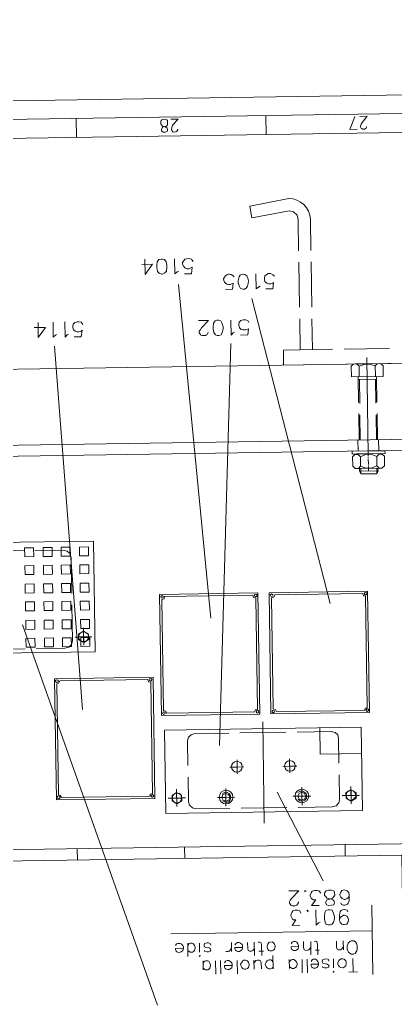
# Model space of a CAD drawing. Header units: millimetres. Extents: x -48 to 5523, y -114 to 5147.
# Drawn here: x -44.183 to -43.624, y -112.388 to -110.909 of the extents above; entities that cross this region are included whole.
import ezdxf

# ---------------------------------------------------------------- set-up
doc = ezdxf.new("R2010")
doc.units = ezdxf.units.MM
doc.layers.add('PDF_Geometry', color=7, linetype='Continuous')

msp = doc.modelspace()

# ---------------------------------------------------------------- linework, layer by layer
at = {"layer": 'PDF_Geometry', "lineweight": 13}
for points in [[(-47.5984, -114.4313), (-47.6491, -111.0825), (-36.2071, -110.9093), (-36.1564, -114.258)], [(-47.5713, -114.4034), (-47.6212, -111.1096), (-36.2909, -110.938), (-36.241, -114.2318)], [(-47.5434, -114.3747), (-47.5925, -111.1375), (-36.3188, -110.9668), (-36.2697, -114.2039)], [(-43.9663, -111.0768), (-43.9638, -111.0759), (-43.963, -111.0742), (-43.963, -111.0726), (-43.9639, -111.0709), (-43.9656, -111.0693), (-43.9689, -111.0685), (-43.9706, -111.0677), (-43.9723, -111.066), (-43.9732, -111.0644), (-43.9732, -111.061), (-43.9724, -111.0594), (-43.9716, -111.0585), (-43.9699, -111.0577), (-43.9666, -111.0576), (-43.9641, -111.0584), (-43.9632, -111.0592), (-43.9631, -111.0659), (-43.9648, -111.0676), (-43.9673, -111.0685), (-43.9706, -111.0693), (-43.9722, -111.0727), (-43.9722, -111.0744), (-43.9713, -111.076), (-43.9696, -111.0768)], [(-43.9706, -111.2885), (-43.9673, -111.2868), (-43.9648, -111.2843), (-43.9641, -111.2784), (-43.9641, -111.2751), (-43.965, -111.2701), (-43.9676, -111.2668), (-43.9709, -111.266), (-43.9726, -111.2661), (-43.9759, -111.2669), (-43.9784, -111.2703), (-43.9791, -111.2753), (-43.9791, -111.2787), (-43.9782, -111.2845), (-43.9756, -111.2869), (-43.9723, -111.2886)], [(-43.8867, -111.3798), (-43.8834, -111.3789), (-43.8818, -111.3755), (-43.8802, -111.3705), (-43.8802, -111.3672), (-43.882, -111.3614), (-43.8837, -111.3581), (-43.887, -111.3573), (-43.8895, -111.3573), (-43.892, -111.3582), (-43.8945, -111.3616), (-43.8952, -111.3674), (-43.8952, -111.3707), (-43.8943, -111.3757), (-43.8917, -111.379), (-43.8892, -111.3798)], [(-43.5419, -111.4204), (-43.7902, -111.4241)], [(-43.639, -111.556), (-43.6391, -111.5519), (-43.6882, -111.5526), (-43.6882, -111.5568)], [(-43.6873, -111.5609), (-43.684, -111.5576), (-43.679, -111.5575), (-43.6756, -111.5608), (-43.6754, -111.5749), (-43.6787, -111.5783), (-43.6837, -111.5784), (-43.6871, -111.5751)], [(-43.6396, -111.5744), (-43.6398, -111.5602), (-43.644, -111.5569), (-43.6482, -111.557), (-43.6514, -111.5604), (-43.6512, -111.5746), (-43.6478, -111.5778), (-43.6437, -111.5778)], [(-44.1626, -111.7098), (-44.1628, -111.6965), (-44.1761, -111.6967), (-44.1759, -111.71)], [(-44.1351, -111.7094), (-44.1353, -111.6961), (-44.1486, -111.6963), (-44.1484, -111.7096)], [(-44.1084, -111.709), (-44.1086, -111.6957), (-44.1219, -111.6959), (-44.1217, -111.7092)], [(-44.0809, -111.7086), (-44.0811, -111.6953), (-44.0944, -111.6955), (-44.0942, -111.7088)], [(-44.1622, -111.7365), (-44.1624, -111.7232), (-44.1757, -111.7234), (-44.1755, -111.7367)], [(-44.1347, -111.7361), (-44.1349, -111.7227), (-44.1482, -111.7229), (-44.148, -111.7363)], [(-44.108, -111.7357), (-44.1082, -111.7223), (-44.1215, -111.7225), (-44.1213, -111.7359)], [(-44.0805, -111.7352), (-44.0807, -111.7219), (-44.094, -111.7221), (-44.0938, -111.7354)], [(-44.1618, -111.764), (-44.162, -111.7506), (-44.1753, -111.7509), (-44.1751, -111.7642)], [(-44.1343, -111.7636), (-44.1345, -111.7502), (-44.1478, -111.7504), (-44.1476, -111.7638)], [(-44.1076, -111.7632), (-44.1078, -111.7498), (-44.1211, -111.75), (-44.1209, -111.7634)], [(-44.0801, -111.7627), (-44.0803, -111.7494), (-44.0936, -111.7496), (-44.0934, -111.7629)], [(-43.9723, -111.947), (-43.975, -111.7662), (-43.8284, -111.7639), (-43.8256, -111.9447)], [(-43.9733, -111.7695), (-43.9725, -111.7711), (-43.9716, -111.7719), (-43.97, -111.7711), (-43.9691, -111.7694), (-43.97, -111.7686), (-43.9717, -111.7678), (-43.9725, -111.7686)], [(-43.9691, -111.9394), (-43.9716, -111.7736), (-43.9683, -111.7727), (-43.9675, -111.7694), (-43.8358, -111.7674), (-43.8349, -111.7707), (-43.8316, -111.7715), (-43.8291, -111.9373), (-43.8324, -111.9382), (-43.8332, -111.9415), (-43.9648, -111.9435), (-43.9657, -111.9402)], [(-43.8333, -111.7673), (-43.8333, -111.769), (-43.8316, -111.7698), (-43.83, -111.769), (-43.83, -111.7665), (-43.8317, -111.7656), (-43.8333, -111.7665)], [(-43.809, -111.9445), (-43.8117, -111.7637), (-43.6651, -111.7615), (-43.6623, -111.9423)], [(-43.81, -111.767), (-43.8091, -111.7686), (-43.8083, -111.7695), (-43.8066, -111.7686), (-43.8058, -111.7669), (-43.8067, -111.7661), (-43.8084, -111.7653)], [(-43.8058, -111.9369), (-43.8083, -111.7711), (-43.8049, -111.7702), (-43.8033, -111.7669), (-43.6725, -111.7649), (-43.6708, -111.7682), (-43.6683, -111.769), (-43.6658, -111.9348), (-43.6683, -111.9357), (-43.6699, -111.9391), (-43.8007, -111.941), (-43.8024, -111.9377)], [(-43.67, -111.7649), (-43.6692, -111.7665), (-43.6683, -111.7673), (-43.6667, -111.7665), (-43.6658, -111.7648), (-43.6667, -111.764), (-43.6684, -111.7632)], [(-44.1613, -111.7906), (-44.1616, -111.7773), (-44.1749, -111.7775), (-44.1747, -111.7908)], [(-44.1339, -111.7902), (-44.1341, -111.7769), (-44.1474, -111.7771), (-44.1472, -111.7904)], [(-44.1072, -111.7898), (-44.1074, -111.7765), (-44.1207, -111.7767), (-44.1205, -111.79)], [(-44.0797, -111.7894), (-44.0799, -111.7761), (-44.0932, -111.7763), (-44.093, -111.7896)], [(-44.1609, -111.8181), (-44.1611, -111.8048), (-44.1745, -111.805), (-44.1743, -111.8183)], [(-44.1334, -111.8177), (-44.1336, -111.8044), (-44.147, -111.8046), (-44.1468, -111.8179)], [(-44.1068, -111.8173), (-44.107, -111.804), (-44.1203, -111.8042), (-44.1201, -111.8175)], [(-44.0793, -111.8169), (-44.0795, -111.8036), (-44.0928, -111.8038), (-44.0926, -111.8171)], [(-44.1605, -111.8448), (-44.1607, -111.8315), (-44.1741, -111.8317), (-44.1739, -111.845)], [(-44.133, -111.8444), (-44.1332, -111.8311), (-44.1466, -111.8313), (-44.1464, -111.8446)], [(-44.1064, -111.844), (-44.1066, -111.8307), (-44.1199, -111.8309), (-44.1197, -111.8442)], [(-44.0881, -111.8379), (-44.0957, -111.8338), (-44.0958, -111.8255), (-44.0884, -111.8212), (-44.0808, -111.8253), (-44.0807, -111.8336)], [(-44.0789, -111.8436), (-44.0791, -111.8302), (-44.0924, -111.8304), (-44.0922, -111.8438)], [(-44.1287, -112.0727), (-44.1315, -111.8919), (-43.9848, -111.8896), (-43.9821, -112.0705)], [(-43.9906, -111.8931), (-43.9898, -111.8947), (-43.9881, -111.8955), (-43.9873, -111.8947), (-43.9864, -111.893), (-43.9881, -111.8914), (-43.9898, -111.8922)], [(-44.1306, -111.8952), (-44.1297, -111.8968), (-44.1281, -111.8977), (-44.1264, -111.8968), (-44.1264, -111.8943), (-44.1281, -111.8935), (-44.1298, -111.8943)], [(-44.1255, -112.0651), (-44.128, -111.8993), (-44.1255, -111.8984), (-44.1239, -111.8951), (-43.9923, -111.8931), (-43.9914, -111.8964), (-43.988, -111.8972), (-43.9855, -112.063), (-43.9889, -112.0639), (-43.9896, -112.0672), (-44.1213, -112.0692), (-44.123, -112.0659)], [(-43.9707, -111.9436), (-43.9698, -111.9444), (-43.969, -111.9452), (-43.9673, -111.9444), (-43.9665, -111.9435), (-43.9674, -111.9419), (-43.969, -111.9411), (-43.9699, -111.9419)], [(-43.8307, -111.9415), (-43.8307, -111.9423), (-43.829, -111.9431), (-43.8273, -111.9423), (-43.8274, -111.9398), (-43.8291, -111.939), (-43.8307, -111.9398)], [(-43.8074, -111.9411), (-43.8057, -111.9428), (-43.804, -111.9419), (-43.8032, -111.9411), (-43.8041, -111.9394), (-43.8057, -111.9386), (-43.8066, -111.9395)], [(-43.6674, -111.939), (-43.6657, -111.9407), (-43.664, -111.9398), (-43.6632, -111.939), (-43.6641, -111.9373), (-43.6657, -111.9365), (-43.6666, -111.9373)], [(-43.9659, -112.0927), (-43.9678, -111.9686), (-43.6745, -111.9641), (-43.6726, -112.0883)], [(-44.128, -112.0693), (-44.1271, -112.0702), (-44.1254, -112.071), (-44.1238, -112.0701), (-44.1238, -112.0676), (-44.1255, -112.0668), (-44.1271, -112.0677)], [(-43.988, -112.0672), (-43.9871, -112.068), (-43.9854, -112.0688), (-43.9838, -112.0672), (-43.9847, -112.0655), (-43.9855, -112.0647), (-43.9872, -112.0655)], [(-43.9495, -112.0783), (-43.942, -112.074), (-43.9422, -112.0657), (-43.9497, -112.0616), (-43.9563, -112.0659), (-43.9562, -112.0742)], [(-43.8821, -112.0689), (-43.8804, -112.0731), (-43.8762, -112.0747), (-43.872, -112.073), (-43.8696, -112.0688), (-43.8722, -112.0646), (-43.8764, -112.063), (-43.8805, -112.0648)], [(-43.7688, -112.0672), (-43.7671, -112.0714), (-43.7629, -112.073), (-43.7587, -112.0712), (-43.7571, -112.0671), (-43.7588, -112.0629), (-43.763, -112.0613), (-43.7672, -112.063)], [(-43.6895, -112.0744), (-43.6971, -112.0703), (-43.6972, -112.062), (-43.6898, -112.0577), (-43.6822, -112.0618), (-43.6821, -112.0701)], [(-43.7209, -112.259), (-43.7176, -112.2581), (-43.7159, -112.2548), (-43.7143, -112.2498), (-43.7144, -112.2464), (-43.7161, -112.2406), (-43.7179, -112.2373), (-43.7212, -112.2365), (-43.7237, -112.2366), (-43.727, -112.2375), (-43.7286, -112.2408), (-43.7294, -112.2467), (-43.7293, -112.25), (-43.7284, -112.255), (-43.7267, -112.2583), (-43.7234, -112.2591)], [(-43.7068, -112.2513), (-43.706, -112.248), (-43.7011, -112.2446), (-43.6994, -112.2445), (-43.6961, -112.2462), (-43.6944, -112.2478), (-43.6935, -112.2511), (-43.6935, -112.2519), (-43.6943, -112.2553), (-43.6959, -112.2578), (-43.6992, -112.2587), (-43.7009, -112.2587), (-43.7034, -112.2579), (-43.7059, -112.2555)], [(-43.807, -112.2978), (-43.8053, -112.297), (-43.8037, -112.2953), (-43.8029, -112.2919), (-43.8029, -112.2903), (-43.8038, -112.2878), (-43.8055, -112.2853), (-43.8072, -112.2845), (-43.8105, -112.2846), (-43.8121, -112.2854), (-43.8138, -112.2879), (-43.8146, -112.2905), (-43.8145, -112.2921), (-43.8137, -112.2954), (-43.812, -112.2971), (-43.8103, -112.2979)], [(-43.9144, -112.3053), (-43.9152, -112.3045), (-43.916, -112.3053), (-43.9152, -112.3061)], [(-43.8466, -112.3251), (-43.8441, -112.3242), (-43.8424, -112.3225), (-43.8416, -112.3192), (-43.8417, -112.3175), (-43.8425, -112.315), (-43.8442, -112.3126), (-43.8468, -112.3118), (-43.8493, -112.3118), (-43.8509, -112.3127), (-43.8542, -112.3177), (-43.8541, -112.3194), (-43.8524, -112.3227), (-43.8507, -112.3243), (-43.8491, -112.3251)], [(-43.7148, -112.3289), (-43.7157, -112.3281), (-43.7165, -112.329), (-43.7156, -112.3298)]]:
    msp.add_lwpolyline(points, close=True, dxfattribs=at)
for points in [[(-44.0987, -111.0846), (-44.0991, -111.0563)], [(-43.948, -111.0723), (-43.948, -111.0732), (-43.9488, -111.0748), (-43.9497, -111.0757), (-43.9513, -111.0765), (-43.9546, -111.0766), (-43.9563, -111.075), (-43.9572, -111.0733), (-43.9572, -111.0716), (-43.9556, -111.0666), (-43.9474, -111.0573), (-43.9583, -111.0575)], [(-43.8162, -111.0803), (-43.8167, -111.052)], [(-43.6805, -111.0724), (-43.6913, -111.0726), (-43.6841, -111.0533)], [(-43.6664, -111.0681), (-43.6664, -111.0689), (-43.6672, -111.0706), (-43.668, -111.0714), (-43.6697, -111.0723), (-43.6722, -111.0723), (-43.6738, -111.0715), (-43.6747, -111.0707), (-43.6756, -111.069), (-43.6756, -111.0674), (-43.6748, -111.0649), (-43.6732, -111.0623), (-43.6658, -111.0531), (-43.6766, -111.0532)], [(-44.3934, -112.15), (-44.7659, -112.1557), (-44.775, -111.5524), (-42.4178, -111.5167), (-42.4229, -111.1776), (-42.1646, -111.1737)], [(-43.7678, -111.2538), (-43.7685, -111.2071), (-43.7702, -111.2005), (-43.7753, -111.1956), (-43.782, -111.194), (-43.8377, -111.2048), (-43.8404, -111.1874), (-43.7823, -111.1757)], [(-43.7494, -111.2535), (-43.7501, -111.2069)], [(-43.9968, -111.2664), (-43.9964, -111.2889), (-43.9858, -111.2738), (-44.0017, -111.274)], [(-43.9465, -111.284), (-43.949, -111.2849), (-43.9523, -111.2883), (-43.9526, -111.2658)], [(-43.9381, -111.288), (-43.9273, -111.2879), (-43.9266, -111.2779), (-43.9274, -111.2787), (-43.9307, -111.2804), (-43.934, -111.2805), (-43.9374, -111.2789), (-43.9391, -111.2772), (-43.9408, -111.2739), (-43.9409, -111.2714), (-43.9376, -111.2664), (-43.9343, -111.2655), (-43.9309, -111.2654), (-43.9276, -111.2662), (-43.9268, -111.267), (-43.925, -111.2695)], [(-43.7665, -111.3379), (-43.7675, -111.2705)], [(-43.7482, -111.3377), (-43.7492, -111.2702)], [(-43.8514, -111.2884), (-43.8547, -111.2901), (-43.8564, -111.2926), (-43.8579, -111.2985), (-43.8579, -111.3018), (-43.8561, -111.3068), (-43.8544, -111.3101), (-43.8511, -111.3109), (-43.8486, -111.3109)], [(-43.8253, -111.3063), (-43.8278, -111.308), (-43.8311, -111.3106), (-43.8314, -111.2881)], [(-43.8169, -111.3104), (-43.8061, -111.3102), (-43.8054, -111.301), (-43.8062, -111.3019), (-43.8095, -111.3028), (-43.8129, -111.3028), (-43.8154, -111.302), (-43.8179, -111.2996), (-43.8188, -111.2971), (-43.8188, -111.2946), (-43.818, -111.2912), (-43.8131, -111.2878), (-43.8098, -111.2878), (-43.8064, -111.2894), (-43.8039, -111.2918)], [(-43.8987, -111.8017), (-43.947, -111.304)], [(-43.8769, -111.3113), (-43.8661, -111.3111), (-43.8654, -111.3019)], [(-43.7206, -111.7798), (-43.8375, -111.3249)], [(-44.1025, -111.3822), (-44.0917, -111.382), (-44.0902, -111.372), (-44.0918, -111.3737), (-44.0951, -111.3746), (-44.0976, -111.3746), (-44.101, -111.3738), (-44.1035, -111.3714), (-44.1044, -111.3681), (-44.1044, -111.3664), (-44.1037, -111.3631), (-44.1012, -111.3605), (-44.0979, -111.3596), (-44.0954, -111.3596), (-44.092, -111.3604), (-44.0903, -111.362), (-44.0895, -111.3637)], [(-43.9026, -111.375), (-43.9026, -111.3758), (-43.9042, -111.3784), (-43.905, -111.3792), (-43.9067, -111.3801), (-43.9117, -111.3802), (-43.9134, -111.3793), (-43.9142, -111.3785), (-43.9159, -111.376), (-43.916, -111.3735), (-43.9143, -111.3719), (-43.9127, -111.3685), (-43.902, -111.3575), (-43.917, -111.3577)], [(-43.8634, -111.3753), (-43.8651, -111.3761), (-43.8684, -111.3795), (-43.8687, -111.357)], [(-43.8542, -111.3793), (-43.8434, -111.3791), (-43.8427, -111.3699), (-43.8435, -111.3708), (-43.8468, -111.3717), (-43.8502, -111.3717), (-43.8535, -111.3709), (-43.856, -111.3685), (-43.8569, -111.3652), (-43.8569, -111.3635), (-43.8562, -111.3601), (-43.8537, -111.3576), (-43.8504, -111.3567), (-43.8471, -111.3567), (-43.8437, -111.3575), (-43.842, -111.3608)], [(-43.7655, -111.4013), (-43.7662, -111.3554)], [(-43.7472, -111.401), (-43.7479, -111.3552)], [(-44.1562, -111.3605), (-44.1559, -111.383), (-44.1452, -111.3679), (-44.1619, -111.3681)], [(-44.1284, -111.3784), (-44.1301, -111.3793), (-44.1334, -111.3827), (-44.1337, -111.3602)], [(-44.1109, -111.3782), (-44.1126, -111.379), (-44.1159, -111.3824), (-44.1162, -111.3599)], [(-42.4195, -111.4034), (-44.0552, -111.4282), (-44.8442, -111.4401)], [(-44.0899, -111.9379), (-44.1315, -111.396)], [(-43.8858, -111.9915), (-43.869, -111.392)], [(-43.7902, -111.4241), (-43.7905, -111.4017), (-43.7172, -111.4005)], [(-43.6997, -111.4003), (-43.6322, -111.3993)], [(-43.664, -111.5581), (-43.6662, -111.4131)], [(-43.6532, -111.4412), (-43.6535, -111.4254), (-43.651, -111.4229), (-43.6477, -111.422), (-43.6444, -111.4228), (-43.6418, -111.4252), (-43.6416, -111.4411), (-43.6891, -111.4418), (-43.6893, -111.426), (-43.6869, -111.4234), (-43.6835, -111.4225), (-43.6802, -111.4233), (-43.6777, -111.4258), (-43.6774, -111.4416)], [(-43.6835, -111.4225), (-43.6477, -111.422)], [(-43.6535, -111.4254), (-43.6619, -111.423), (-43.6702, -111.4232), (-43.6777, -111.4258)], [(-43.6791, -111.4416), (-43.6785, -111.48)], [(-43.6515, -111.4454), (-43.679, -111.4458)], [(-43.6768, -111.4816), (-43.6773, -111.4458)], [(-43.6526, -111.4812), (-43.6532, -111.4454)], [(-43.651, -111.4795), (-43.6516, -111.4412)], [(-43.6782, -111.4966), (-43.6777, -111.5358)], [(-43.676, -111.5358), (-43.6765, -111.4991)], [(-43.6518, -111.5354), (-43.6524, -111.4987)], [(-43.6502, -111.5354), (-43.6507, -111.4962)], [(-44.7748, -111.5691), (-42.485, -111.5344)], [(-43.6791, -111.5525), (-43.6793, -111.5358)], [(-43.6482, -111.552), (-43.6485, -111.5353)], [(-43.6641, -111.5489), (-43.6641, -111.5523)], [(-43.6815, -111.5567), (-43.6457, -111.5561)], [(-43.6514, -111.5604), (-43.6598, -111.5572), (-43.6682, -111.5573), (-43.6756, -111.5608)], [(-43.664, -111.5564), (-43.664, -111.5598), (-43.6641, -111.5531)], [(-43.664, -111.5539), (-43.664, -111.5548)], [(-43.6639, -111.5623), (-43.6639, -111.5614)], [(-43.6638, -111.5714), (-43.6639, -111.5639)], [(-43.6812, -111.5783), (-43.6453, -111.5778)], [(-43.677, -111.5783), (-43.6769, -111.5825), (-43.6752, -111.5866), (-43.6753, -111.5783)], [(-43.6754, -111.5749), (-43.6678, -111.5781), (-43.6595, -111.578), (-43.6512, -111.5746)], [(-43.6495, -111.5779), (-43.6494, -111.582), (-43.6511, -111.5862), (-43.6752, -111.5866)], [(-43.6637, -111.5739), (-43.6638, -111.5723)], [(-43.6636, -111.5822), (-43.6637, -111.5756)], [(-43.6511, -111.5862), (-43.6512, -111.5779)], [(-43.6769, -111.5825), (-43.6494, -111.582)], [(-44.2179, -111.854), (-44.0712, -111.8518), (-44.0737, -111.6868), (-44.2204, -111.689)], [(-44.2202, -111.7015), (-44.1777, -111.7009)], [(-44.161, -111.7006), (-44.1185, -111.7), (-44.1127, -111.7016), (-44.1085, -111.7057), (-44.1067, -111.7115), (-44.1059, -111.7648)], [(-44.1588, -111.8473), (-44.1163, -111.8466), (-44.1105, -111.8449), (-44.1064, -111.8407), (-44.1048, -111.8356), (-44.1056, -111.7815)], [(-43.9783, -112.3788), (-44.1794, -111.8118)], [(-44.0884, -111.8212), (-44.0885, -111.8162)], [(-44.0884, -111.817), (-44.0881, -111.8404)], [(-44.0758, -111.8294), (-44.0808, -111.8294), (-44.0816, -111.8253), (-44.085, -111.8228), (-44.0884, -111.822), (-44.0917, -111.8229), (-44.095, -111.8255), (-44.0958, -111.8297), (-44.1007, -111.8297)], [(-44.0999, -111.8297), (-44.0766, -111.8294)], [(-44.0833, -111.8295), (-44.0816, -111.8294), (-44.0883, -111.8295), (-44.0949, -111.8296), (-44.0933, -111.8296)], [(-44.0916, -111.8296), (-44.0849, -111.8295)], [(-44.0883, -111.8245), (-44.0884, -111.8229), (-44.0882, -111.8354), (-44.0882, -111.8345)], [(-44.0882, -111.8329), (-44.0883, -111.8262)], [(-44.218, -111.8482), (-44.1755, -111.8475)], [(-44.0881, -111.842), (-44.0881, -111.837)], [(-43.819, -112.1072), (-43.8213, -111.9563)], [(-43.7362, -111.9651), (-43.7356, -112.0042), (-43.6739, -112.0033)], [(-43.9328, -112.0214), (-43.9334, -111.9847), (-43.9318, -111.9789), (-43.9277, -111.9755), (-43.9227, -111.9737), (-43.8719, -111.9729)], [(-43.7869, -111.9717), (-43.8552, -111.9727)], [(-43.7079, -112.018), (-43.7084, -111.9813), (-43.7093, -111.9755), (-43.7135, -111.9722), (-43.7194, -111.9706), (-43.7702, -111.9714)], [(-43.8703, -112.0238), (-43.8595, -112.0236), (-43.8495, -112.0234)], [(-43.8593, -112.0336), (-43.8596, -112.0128)], [(-43.7703, -112.0222), (-43.7811, -112.0224), (-43.7911, -112.0226)], [(-43.781, -112.0324), (-43.7813, -112.0116)], [(-43.8702, -112.0854), (-43.921, -112.0862), (-43.926, -112.0846), (-43.9303, -112.0805), (-43.932, -112.0755), (-43.9326, -112.0389)], [(-43.7685, -112.0839), (-43.7177, -112.0831), (-43.7119, -112.0814), (-43.7078, -112.0771), (-43.707, -112.0721), (-43.7076, -112.0355)], [(-43.7496, -112.0669), (-43.7629, -112.0671), (-43.7632, -112.0538)], [(-43.6898, -112.0577), (-43.6898, -112.0527)], [(-43.6898, -112.0535), (-43.6895, -112.0769)], [(-43.9563, -112.0701), (-43.9555, -112.0659), (-43.953, -112.0634), (-43.9497, -112.0625), (-43.9455, -112.0632), (-43.943, -112.0657), (-43.9421, -112.0699)], [(-43.9497, -112.0616), (-43.9498, -112.0566)], [(-43.9498, -112.0575), (-43.9494, -112.0808)], [(-43.9497, -112.065), (-43.9497, -112.0633), (-43.9495, -112.0758), (-43.9495, -112.075)], [(-43.9495, -112.0733), (-43.9496, -112.0666)], [(-43.8888, -112.069), (-43.8763, -112.0689), (-43.8765, -112.0555)], [(-43.8688, -112.0687), (-43.8697, -112.0654), (-43.8714, -112.063), (-43.8747, -112.0613), (-43.878, -112.0614), (-43.8814, -112.0631)], [(-43.8761, -112.0822), (-43.8763, -112.0689), (-43.8629, -112.0687)], [(-43.731, -112.1933), (-43.7997, -112.061)], [(-43.7627, -112.0805), (-43.7629, -112.0671), (-43.7763, -112.0673)], [(-43.7687, -112.0722), (-43.7653, -112.0738), (-43.762, -112.0746), (-43.7587, -112.0729), (-43.7562, -112.0704), (-43.7554, -112.067), (-43.7563, -112.0637), (-43.7589, -112.0612), (-43.7622, -112.0596), (-43.7656, -112.0597), (-43.7689, -112.0614)], [(-43.703, -112.0662), (-43.698, -112.0662)], [(-43.7013, -112.0662), (-43.678, -112.0659)], [(-43.6771, -112.0658), (-43.6821, -112.0659), (-43.6839, -112.0618), (-43.6864, -112.0593), (-43.6897, -112.0585), (-43.6939, -112.0594), (-43.6964, -112.062), (-43.6971, -112.0661)], [(-43.6946, -112.0661), (-43.6963, -112.0661), (-43.6896, -112.066), (-43.6838, -112.0659), (-43.6846, -112.066)], [(-43.693, -112.0661), (-43.6863, -112.066)], [(-43.6897, -112.061), (-43.6897, -112.0594), (-43.6895, -112.0719), (-43.6895, -112.071)], [(-43.6896, -112.0694), (-43.6897, -112.0627)], [(-43.9571, -112.0701), (-43.9621, -112.0702)], [(-43.9371, -112.0698), (-43.9613, -112.0701)], [(-43.9538, -112.07), (-43.9554, -112.0701), (-43.9496, -112.07), (-43.9429, -112.0699), (-43.9446, -112.0699)], [(-43.9454, -112.0699), (-43.9529, -112.07)], [(-43.9494, -112.0825), (-43.9495, -112.0775)], [(-43.9363, -112.0698), (-43.9413, -112.0698)], [(-43.8535, -112.0852), (-43.7852, -112.0841)], [(-43.6894, -112.0785), (-43.6895, -112.0735)], [(-44.2135, -112.1473), (-42.9519, -112.1282)], [(-43.9374, -112.1598), (-43.9377, -112.1431)], [(-43.6983, -112.1562), (-43.6985, -112.1387)], [(-43.5911, -113.6722), (-43.6141, -112.1549), (-44.2132, -112.164)], [(-44.0974, -112.1622), (-44.0976, -112.1456)], [(-43.7681, -112.2247), (-43.768, -112.2264), (-43.7697, -112.2281), (-43.7705, -112.2298), (-43.773, -112.2306), (-43.7771, -112.2307), (-43.7788, -112.2299), (-43.7805, -112.2283), (-43.7814, -112.2266), (-43.7814, -112.2241), (-43.7806, -112.2224), (-43.7781, -112.2191), (-43.7675, -112.2081), (-43.7825, -112.2083)], [(-43.7583, -112.2096), (-43.7566, -112.2087), (-43.7583, -112.2079), (-43.7591, -112.2088)], [(-43.7371, -112.2301), (-43.7488, -112.2303), (-43.7423, -112.2218), (-43.7456, -112.2219), (-43.7481, -112.2203), (-43.749, -112.2194), (-43.7507, -112.2161), (-43.7507, -112.2145), (-43.7491, -112.2111), (-43.7475, -112.2086), (-43.7442, -112.2077), (-43.7408, -112.2077), (-43.7375, -112.2084), (-43.7366, -112.2093), (-43.7349, -112.2117)], [(-43.7256, -112.2191), (-43.7273, -112.2166), (-43.729, -112.215), (-43.7291, -112.2116), (-43.7275, -112.2091), (-43.7266, -112.2083), (-43.7233, -112.2074), (-43.7192, -112.2073), (-43.7158, -112.2081), (-43.715, -112.2089), (-43.7141, -112.2114), (-43.714, -112.2148), (-43.7148, -112.2164), (-43.7173, -112.219), (-43.7248, -112.2216), (-43.7264, -112.2224), (-43.7272, -112.2241), (-43.7272, -112.2266), (-43.7263, -112.2291), (-43.723, -112.2299), (-43.7188, -112.2298), (-43.7155, -112.2289)], [(-43.7, -112.207), (-43.7033, -112.2079), (-43.7049, -112.2104), (-43.7066, -112.2138), (-43.7065, -112.2146), (-43.7048, -112.2179), (-43.7031, -112.2196), (-43.6998, -112.2212), (-43.6989, -112.2212), (-43.6956, -112.2195), (-43.6932, -112.2178), (-43.6924, -112.2144)], [(-43.7047, -112.2263), (-43.7038, -112.2288)], [(-43.6588, -112.2298), (-43.6572, -112.3331)], [(-43.7659, -112.2597), (-43.7775, -112.2599), (-43.7718, -112.2515), (-43.7752, -112.2515), (-43.7768, -112.2507), (-43.7794, -112.2457), (-43.7794, -112.2441), (-43.7778, -112.2407), (-43.7762, -112.2382), (-43.7729, -112.2373), (-43.7695, -112.2373), (-43.7662, -112.238), (-43.7645, -112.2414)], [(-43.7545, -112.2395), (-43.7537, -112.2379), (-43.7545, -112.237), (-43.7554, -112.2379)], [(-43.7359, -112.2551), (-43.7384, -112.256), (-43.7417, -112.2593), (-43.742, -112.2368)], [(-43.6954, -112.237), (-43.6945, -112.2395)], [(-43.6582, -112.2681), (-43.9582, -112.2726)], [(-43.9395, -112.294), (-43.9512, -112.2942), (-43.9512, -112.2959), (-43.9503, -112.2983), (-43.9495, -112.2992), (-43.9469, -112.3), (-43.9444, -112.2999), (-43.9428, -112.2991), (-43.9403, -112.2974), (-43.9395, -112.294), (-43.9396, -112.2923), (-43.9404, -112.2899), (-43.943, -112.2874), (-43.9446, -112.2866), (-43.9471, -112.2866), (-43.9496, -112.2875), (-43.9513, -112.29)], [(-43.9327, -112.3064), (-43.933, -112.2864)], [(-43.9328, -112.2972), (-43.9311, -112.2989), (-43.9294, -112.2997), (-43.9261, -112.2996), (-43.9245, -112.2988), (-43.9228, -112.2971), (-43.922, -112.2937), (-43.9221, -112.2921), (-43.9229, -112.2896), (-43.9246, -112.2871), (-43.9263, -112.2863), (-43.9296, -112.2864), (-43.9313, -112.2872), (-43.9329, -112.2897)], [(-43.9153, -112.2995), (-43.9155, -112.2861)], [(-43.9087, -112.2969), (-43.9078, -112.2985), (-43.9044, -112.2993), (-43.9019, -112.2993), (-43.8995, -112.2984), (-43.8987, -112.2967), (-43.8995, -112.2942), (-43.9012, -112.2934), (-43.9062, -112.2927), (-43.9079, -112.2919), (-43.9088, -112.2902), (-43.9088, -112.2894), (-43.908, -112.2869), (-43.9047, -112.286), (-43.9022, -112.2859), (-43.8996, -112.2867), (-43.8988, -112.2892)], [(-43.868, -112.2854), (-43.8678, -112.2988)], [(-43.8512, -112.2927), (-43.8629, -112.2928), (-43.8629, -112.2945), (-43.862, -112.297), (-43.8603, -112.2978), (-43.8586, -112.2986), (-43.8561, -112.2986), (-43.8545, -112.2977), (-43.852, -112.296), (-43.8512, -112.2927), (-43.8512, -112.291), (-43.8521, -112.2885), (-43.8546, -112.2861), (-43.8563, -112.2852), (-43.8588, -112.2853), (-43.8605, -112.2861), (-43.8629, -112.2887)], [(-43.8337, -112.2941), (-43.8361, -112.2974), (-43.8378, -112.2983), (-43.8411, -112.2984), (-43.8428, -112.2975), (-43.8437, -112.2942), (-43.8438, -112.2851)], [(-43.8338, -112.2849), (-43.8335, -112.3049)], [(-43.8227, -112.3047), (-43.8229, -112.2889), (-43.8238, -112.2856), (-43.8263, -112.2848), (-43.828, -112.2848)], [(-43.7679, -112.2914), (-43.7787, -112.2916), (-43.7787, -112.2932), (-43.7778, -112.2957), (-43.777, -112.2965), (-43.7753, -112.2974), (-43.772, -112.2973), (-43.7703, -112.2964), (-43.7687, -112.2948), (-43.7679, -112.2914), (-43.7679, -112.2897), (-43.7688, -112.2873), (-43.7705, -112.2848), (-43.7722, -112.284), (-43.7755, -112.284), (-43.7772, -112.2849), (-43.7788, -112.2874)], [(-43.7495, -112.2928), (-43.7528, -112.2962), (-43.7545, -112.297), (-43.757, -112.2971), (-43.7595, -112.2963), (-43.7604, -112.293), (-43.7605, -112.2838)], [(-43.7497, -112.2836), (-43.7494, -112.3036)], [(-43.7394, -112.3035), (-43.7396, -112.2876), (-43.7405, -112.2843), (-43.7422, -112.2835), (-43.7447, -112.2836)], [(-43.7012, -112.2921), (-43.7037, -112.2954), (-43.7053, -112.2963), (-43.7086, -112.2963), (-43.7103, -112.2955), (-43.7112, -112.2922), (-43.7113, -112.2831)], [(-43.7013, -112.2829), (-43.7011, -112.2962)], [(-43.6897, -112.2827), (-43.6913, -112.2836), (-43.6938, -112.2861), (-43.6946, -112.2878), (-43.6954, -112.2903), (-43.6953, -112.2953), (-43.6944, -112.2978), (-43.6936, -112.2995), (-43.6911, -112.3019), (-43.6894, -112.3027), (-43.686, -112.3027), (-43.6836, -112.3018), (-43.6819, -112.2993), (-43.6811, -112.2976), (-43.6803, -112.2951), (-43.6804, -112.2901)], [(-43.8679, -112.2929), (-43.8695, -112.2963), (-43.8711, -112.298), (-43.8728, -112.2988), (-43.8761, -112.2989)], [(-43.8203, -112.298), (-43.827, -112.2981)], [(-43.8057, -112.3245), (-43.806, -112.3045)], [(-43.737, -112.2968), (-43.7428, -112.2969)], [(-43.9099, -112.3261), (-43.9101, -112.3127)], [(-43.9099, -112.3236), (-43.9082, -112.3252), (-43.9065, -112.326), (-43.9032, -112.326), (-43.9016, -112.3251), (-43.8999, -112.3234), (-43.8991, -112.3201), (-43.8992, -112.3184), (-43.9, -112.3159), (-43.9017, -112.3134), (-43.9034, -112.3126), (-43.9067, -112.3127), (-43.9084, -112.3135), (-43.91, -112.3161)], [(-43.8917, -112.3125), (-43.8914, -112.3325)], [(-43.8842, -112.3123), (-43.8839, -112.3323)], [(-43.8666, -112.3196), (-43.8783, -112.3198), (-43.8783, -112.3223), (-43.8774, -112.3239), (-43.8766, -112.3247), (-43.874, -112.3255), (-43.8715, -112.3255), (-43.8699, -112.3246), (-43.8674, -112.3229), (-43.8666, -112.3196), (-43.8667, -112.3179), (-43.8675, -112.3154), (-43.8701, -112.313), (-43.8718, -112.3122), (-43.8743, -112.3122), (-43.8767, -112.3131), (-43.8784, -112.3156)], [(-43.8593, -112.312), (-43.8589, -112.332)], [(-43.8341, -112.3249), (-43.8343, -112.3116)], [(-43.8232, -112.3248), (-43.8234, -112.3156), (-43.8251, -112.3123), (-43.8268, -112.3115), (-43.8293, -112.3115), (-43.8317, -112.3124), (-43.8342, -112.3158)], [(-43.8058, -112.322), (-43.8074, -112.3237), (-43.8099, -112.3246), (-43.8124, -112.3246), (-43.8141, -112.3238), (-43.8158, -112.3221), (-43.8175, -112.3188)], [(-43.7816, -112.3241), (-43.7818, -112.3108)], [(-43.7816, -112.3216), (-43.7791, -112.3233), (-43.7774, -112.3241), (-43.7749, -112.324), (-43.7732, -112.3232), (-43.7708, -112.3215), (-43.77, -112.3181), (-43.77, -112.3164), (-43.7709, -112.314), (-43.7734, -112.3115), (-43.7751, -112.3107), (-43.7776, -112.3107), (-43.7792, -112.3116), (-43.7817, -112.3141)], [(-43.7626, -112.3105), (-43.7623, -112.3305)], [(-43.7551, -112.3104), (-43.7548, -112.3304)], [(-43.7383, -112.3176), (-43.7492, -112.3178), (-43.7491, -112.3203), (-43.7483, -112.3219), (-43.7474, -112.3228), (-43.7457, -112.3236), (-43.7424, -112.3235), (-43.7407, -112.3227), (-43.7391, -112.321), (-43.7383, -112.3176), (-43.7383, -112.316), (-43.7392, -112.3135), (-43.7409, -112.311), (-43.7426, -112.3102), (-43.7459, -112.3102), (-43.7476, -112.3111), (-43.7492, -112.3136)], [(-43.7324, -112.3209), (-43.7316, -112.3225), (-43.7291, -112.3233), (-43.7257, -112.3233), (-43.7232, -112.3224), (-43.7224, -112.3207), (-43.7233, -112.3191), (-43.725, -112.3174), (-43.73, -112.3167), (-43.7317, -112.3159), (-43.7325, -112.3142), (-43.7325, -112.3134), (-43.7318, -112.3109), (-43.7293, -112.31), (-43.7259, -112.3099), (-43.7234, -112.3107), (-43.7226, -112.3132)], [(-43.7157, -112.3231), (-43.7159, -112.3098)], [(-43.7016, -112.3229), (-43.6999, -112.3221), (-43.6974, -112.3203), (-43.6967, -112.317), (-43.6967, -112.3153), (-43.6976, -112.3128), (-43.7001, -112.3104), (-43.7018, -112.3096), (-43.7043, -112.3096)], [(-43.6865, -112.3293), (-43.6868, -112.3094)], [(-43.6798, -112.3292), (-43.6931, -112.3294)]]:
    msp.add_lwpolyline(points, dxfattribs=at)
for centre, radius in [((-43.8598, -112.0232), 0.00799), ((-43.7807, -112.022), 0.00799), ((-43.8759, -112.0684), 0.0103), ((-43.7629, -112.0667), 0.0101)]:
    msp.add_circle(centre, radius, dxfattribs=at)
for points in [[(-43.7501, -111.2069), (-43.7505, -111.1896), (-43.7655, -111.1757), (-43.7823, -111.1757)], [(-43.8654, -111.3019), (-43.871, -111.3062), (-43.8799, -111.3035), (-43.8796, -111.2955)], [(-43.8796, -111.2955), (-43.877, -111.2877), (-43.8694, -111.286), (-43.8639, -111.2927)], [(-43.8486, -111.3109), (-43.8397, -111.309), (-43.8407, -111.2868), (-43.8514, -111.2884)], [(-44.0958, -111.8297), (-44.0946, -111.839), (-44.0816, -111.8388), (-44.0808, -111.8294)], [(-43.8812, -112.0739), (-43.8744, -112.0781), (-43.8701, -112.0768), (-43.8688, -112.0687)], [(-43.6971, -112.0661), (-43.695, -112.0764), (-43.6851, -112.0752), (-43.6821, -112.0659)], [(-43.9421, -112.0699), (-43.9432, -112.0795), (-43.9548, -112.0799), (-43.9563, -112.0701)], [(-43.6923, -112.2194), (-43.6923, -112.2132), (-43.6917, -112.207), (-43.7, -112.207)], [(-43.7155, -112.2289), (-43.7114, -112.2207), (-43.7203, -112.221), (-43.7256, -112.2191)], [(-43.7038, -112.2288), (-43.696, -112.2312), (-43.6921, -112.2282), (-43.6923, -112.2194)], [(-43.7068, -112.2513), (-43.7073, -112.242), (-43.707, -112.2334), (-43.6954, -112.237)], [(-43.6804, -112.2901), (-43.6824, -112.2849), (-43.6829, -112.2818), (-43.6897, -112.2827)], [(-43.8175, -112.3188), (-43.8174, -112.3127), (-43.8097, -112.3071), (-43.8059, -112.3145)], [(-43.7043, -112.3096), (-43.7116, -112.3123), (-43.7111, -112.3238), (-43.7016, -112.3229)]]:
    msp.add_open_spline(points, degree=3, dxfattribs=at)

doc.saveas('drawing.dxf')
